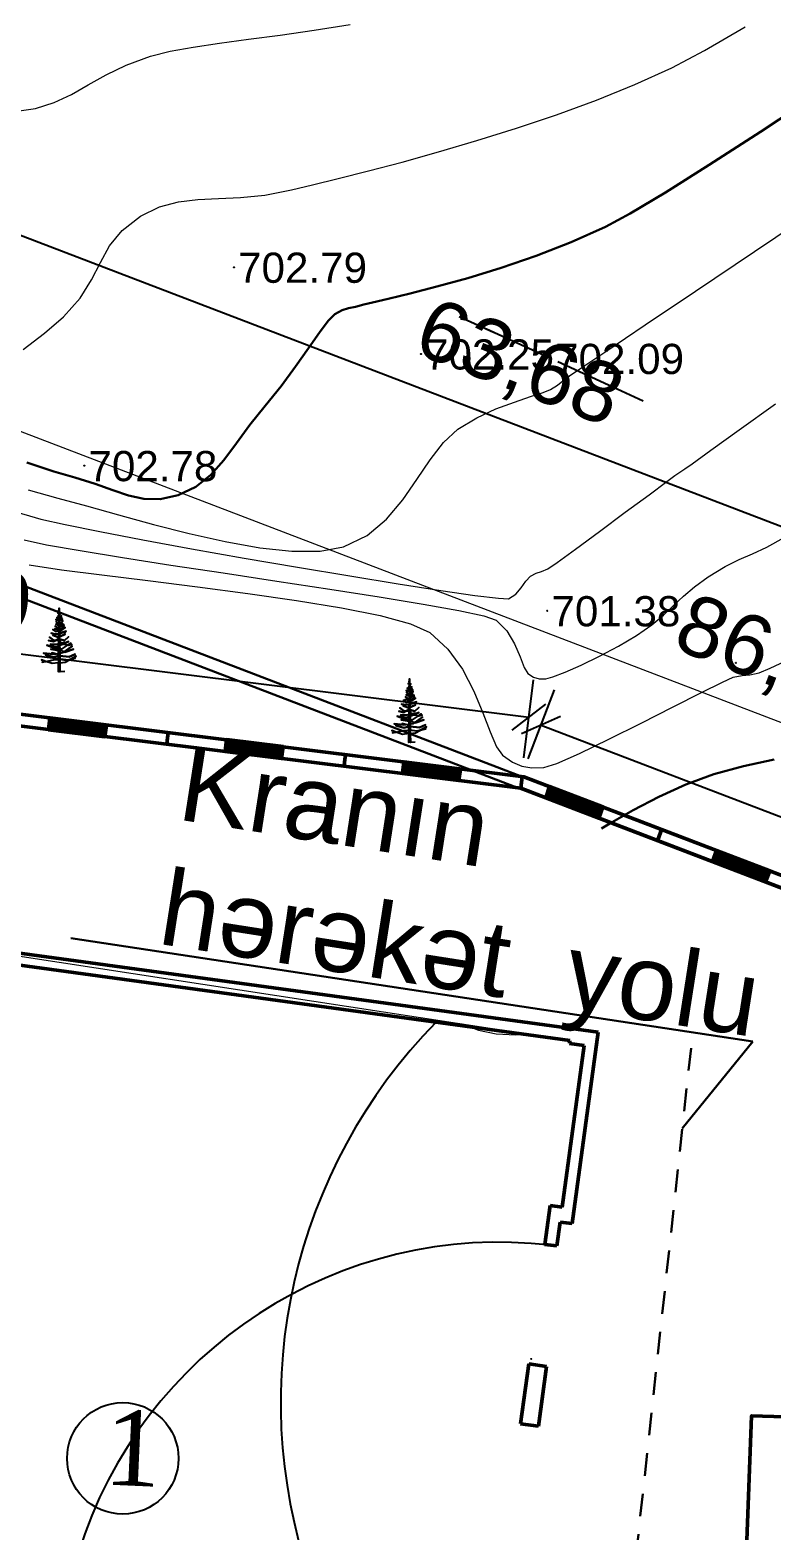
# Model space of a CAD drawing. Header units: feet. Extents: x 3381 to 682977, y 675186 to 4375217.
# Drawn here: x 682154.71 to 682179.3, y 4374987.41 to 4375037.12 of the extents above; entities that cross this region are included whole.
import ezdxf

# ---------------------------------------------------------------- set-up
doc = ezdxf.new("R2010")
doc.units = ezdxf.units.FT
doc.header["$MEASUREMENT"] = 0
doc.header["$PDMODE"] = 34
doc.header["$PDSIZE"] = 0.01
doc.linetypes.add('DUZ', pattern=[0])
doc.linetypes.add('JIS_02_0.7', pattern=[1.35, 0.75, -0.6])
doc.layers.get('0').update_dxf_attribs({"linetype": 'CONTINUOUS'})
doc.layers.get('Defpoints').update_dxf_attribs({"linetype": 'CONTINUOUS'})
for name, color, linetype in [('0_Point_Height', 2, 'CONTINUOUS'), ('0_Point_Point', 7, 'CONTINUOUS'), ('Aqaclar', 3, 'CONTINUOUS'), ('Layer8', 7, 'CONTINUOUS'), ('Lep-Stolb', 7, 'CONTINUOUS'), ('ramka', 7, 'CONTINUOUS')]:
    doc.layers.add(name, color=color, linetype=linetype)
for name, color, linetype, lineweight in [('ANA HORIZONTAL', 24, 'CONTINUOUS', 30), ('das tikili', 5, 'CONTINUOUS', 0), ('HORIZANTAL', 24, 'CONTINUOUS', 13)]:
    doc.layers.add(name, color=color, linetype=linetype, lineweight=lineweight)
doc.styles.get("Standard").update_dxf_attribs({"font": 'arial.ttf', "height": 2})
doc.styles.add('style5', font='ariall.ttf', dxfattribs={"height": 400})
doc.dimstyles.new('ISO-25', dxfattribs={"dimtxt": 2, "dimasz": 1, "dimexe": 1.25, "dimexo": 0.625, "dimtad": 1, "dimtxsty": 'Standard', "dimblk": 'OBLIQUE', "dimcen": 2.5, "dimadec": 0, "dimazin": 0, "dimtfac": 1, "dimtmove": 0, "dimatfit": 3, "dimldrblk": 'OBLIQUE', "dimfxl": 1, "dimarcsym": 0})

# ---------------------------------------------------------------- blocks, each defined once
blk = doc.blocks.new('_Oblique')
at = {"color": 0, "linetype": 'ByBlock', "lineweight": -2}
blk.add_line((-0.5, -0.5), (0.5, 0.5), dxfattribs=at)
blk = doc.blocks.new('*D96')
at = {"color": 0, "lineweight": -2, "transparency": 16777216}
for p, q in [((682136.794, 4375025.941), (682140.954, 4375036.81)), ((682140.507, 4375035.642), (682199.978, 4375012.882)), ((682196.265, 4375003.181), (682200.425, 4375014.049))]:
    blk.add_line(p, q, dxfattribs=at)
at = {"layer": 'Defpoints', "color": 0, "lineweight": 30, "transparency": 16777216}
for p in [(682136.571, 4375025.358), (682199.978, 4375012.882), (682196.042, 4375002.597)]:
    blk.add_point(p, dxfattribs=at)
at = {"color": 0, "lineweight": -2, "transparency": 16777216}
for p, rotation in [((682140.507, 4375035.642), 159.0573494502388), ((682199.978, 4375012.882), 339.0573494502387)]:
    blk.add_blockref('_Oblique', p, dxfattribs=dict(at, rotation=rotation))
at = {"color": 0, "lineweight": 18, "transparency": 16777216, "insert": (682170.896, 4375025.968), "char_height": 2, "attachment_point": 5, "rotation": 339.0573}
blk.add_mtext('63,68', dxfattribs=at)
blk = doc.blocks.new('*D98')
at = {"color": 0, "lineweight": -2, "transparency": 16777216}
for p, q in [((682132.26, 4375017.845), (682132.582, 4375020.43)), ((682132.427, 4375019.19), (682171.243, 4375014.36)), ((682171.076, 4375013.016), (682171.398, 4375015.601))]:
    blk.add_line(p, q, dxfattribs=at)
at = {"layer": 'Defpoints', "color": 0, "lineweight": 30, "transparency": 16777216}
for p in [(682132.183, 4375017.225), (682171.243, 4375014.36), (682170.999, 4375012.396)]:
    blk.add_point(p, dxfattribs=at)
at = {"color": 0, "lineweight": -2, "transparency": 16777216}
for p, rotation in [((682132.427, 4375019.19), 172.9079159847132), ((682171.243, 4375014.36), 352.9079159847132)]:
    blk.add_blockref('_Oblique', p, dxfattribs=dict(at, rotation=rotation))
at = {"color": 0, "lineweight": 18, "transparency": 16777216, "insert": (682152.039, 4375018.409), "char_height": 2, "attachment_point": 5, "rotation": 352.9079}
blk.add_mtext('{\\fArial|b0|i0|c238|p34;39.0}', dxfattribs=at)
blk = doc.blocks.new('*D99')
at = {"color": 0, "lineweight": -2, "transparency": 16777216}
for p, q in [((682171.222, 4375012.979), (682172.093, 4375015.26)), ((682171.647, 4375014.092), (682196.754, 4375004.5)), ((682196.329, 4375003.387), (682197.2, 4375005.667))]:
    blk.add_line(p, q, dxfattribs=at)
at = {"layer": 'Defpoints', "color": 0, "lineweight": 30, "transparency": 16777216}
for p in [(682170.999, 4375012.396), (682196.754, 4375004.5), (682196.106, 4375002.803)]:
    blk.add_point(p, dxfattribs=at)
at = {"color": 0, "lineweight": -2, "transparency": 16777216}
for p, rotation in [((682171.647, 4375014.092), 159.0895513986709), ((682196.754, 4375004.5), 339.0895513986709)]:
    blk.add_blockref('_Oblique', p, dxfattribs=dict(at, rotation=rotation))
at = {"color": 0, "lineweight": 18, "transparency": 16777216, "insert": (682184.788, 4375010.834), "char_height": 2, "attachment_point": 5, "rotation": 339.0896}
blk.add_mtext('{\\fArial|b0|i0|c238|p34;26.80}', dxfattribs=at)
blk = doc.blocks.new('*D101')
at = {"color": 0, "lineweight": -2, "transparency": 16777216}
blk.add_arc((682147.526, 4375070.833), 7.308, 157.6168, 262.2234, dxfattribs=at)
at = {"layer": 'Defpoints', "color": 0, "lineweight": 30, "transparency": 16777216}
for p in [(682149.113, 4375082.453), (682130.571, 4375077.816, 709.272), (682140.391, 4375069.253), (682162.007, 4375064.869, 709.019), (682136.57, 4374990.606)]:
    blk.add_point(p, dxfattribs=at)
at = {"color": 0, "lineweight": -2, "transparency": 16777216}
for p, rotation in [((682140.769, 4375073.616), 67.61681356779707), ((682146.537, 4375063.592), 352.2234362133664)]:
    blk.add_blockref('_Oblique', p, dxfattribs=dict(at, rotation=rotation))
at = {"color": 0, "lineweight": 20, "transparency": 16777216, "insert": (682142.619, 4375068.009), "char_height": 2, "attachment_point": 5, "rotation": 299.9201}
blk.add_mtext('105°', dxfattribs=at)
blk = doc.blocks.new('*D102')
at = {"color": 0, "lineweight": -2, "transparency": 16777216}
blk.add_arc((682147.526, 4375070.833), 7.32, 262.2234, 337.6168, dxfattribs=at)
at = {"layer": 'Defpoints', "color": 0, "lineweight": 30, "transparency": 16777216}
for p in [(682149.113, 4375082.453), (682130.571, 4375077.816, 709.272), (682162.007, 4375064.869, 709.019), (682149.71, 4375063.846), (682136.57, 4374990.606)]:
    blk.add_point(p, dxfattribs=at)
at = {"color": 0, "lineweight": -2, "transparency": 16777216}
for p, rotation in [((682154.295, 4375068.045), 67.61681356664577), ((682146.536, 4375063.58), 172.2234362133664)]:
    blk.add_blockref('_Oblique', p, dxfattribs=dict(at, rotation=rotation))
at = {"color": 0, "lineweight": 20, "transparency": 16777216, "insert": (682150.359, 4375065.912), "char_height": 2, "attachment_point": 5, "rotation": 29.9201}
blk.add_mtext('75°', dxfattribs=at)

msp = doc.modelspace()

# ---------------------------------------------------------------- hatches: boundary and pattern name
at = {"lineweight": 50}
h = msp.add_hatch(dxfattribs=at)
h.set_pattern_fill('ANSI31', scale=0.3, angle=0.4649)
h.set_pattern_definition([(45.4649425098, (32607.187873, -6437.034064), (-0.02673080442278, 0.02630045807417), [])])
h.paths.add_polyline_path([(682155.368, 4375014.331), (682157.243, 4375014.097), (682157.194, 4375013.711), (682155.327, 4375013.942)])
h = msp.add_hatch(dxfattribs=at)
h.set_pattern_fill('ANSI31', scale=0.3, angle=1.0889)
h.set_pattern_definition([(46.0888578068, (80361.878777, -13251.019257), (-0.0270156095107, 0.0260078227225), [])])
h.paths.add_polyline_path([(682161.22, 4375013.619), (682163.095, 4375013.385), (682163.049, 4375012.99), (682161.182, 4375013.221)])
h = msp.add_hatch(dxfattribs=at)
h.set_pattern_fill('ANSI31', scale=0.3, angle=0.4649)
h.set_pattern_definition([(45.4649425098, (32618.91518, -6438.48752), (-0.02673080442278, 0.02630045807417), [])])
h.paths.add_polyline_path([(682167.095, 4375012.878), (682168.971, 4375012.643), (682168.922, 4375012.258), (682167.055, 4375012.489)])
h = msp.add_hatch(dxfattribs=at)
h.set_pattern_fill('ANSI31', scale=0.3, angle=-12.6583)
h.set_pattern_definition([(32.3417294339, (-945203.21724, 255463.647737), (-0.02006129345044, 0.03168271618873), [])])
h.paths.add_polyline_path([(682171.929, 4375012.059), (682173.695, 4375011.386), (682173.557, 4375011.014), (682171.799, 4375011.681)])
h = msp.add_hatch(dxfattribs=at)
h.set_pattern_fill('ANSI31', scale=0.3, angle=-13.2822)
h.set_pattern_definition([(31.717814137, (-989959.62398, 273426.53218), (-0.01971510584618, 0.03189928841642), [])])
h.paths.add_polyline_path([(682177.461, 4375009.943), (682179.227, 4375009.27), (682179.087, 4375008.907), (682177.329, 4375009.575)])

# ---------------------------------------------------------------- linework, layer by layer
at = {"color": 7, "lineweight": 18}
msp.add_line((682138.339, 4375029.977, -716.5), (682202.853, 4375005.287, -716.5), dxfattribs=at)
at = {"color": 7, "lineweight": 50}
for p, q in [((682159.292, 4375013.861, -716.5), (682159.248, 4375013.475, -716.5)), ((682165.165, 4375013.141, -716.5), (682165.121, 4375012.755, -716.5)), ((682171.018, 4375012.399, -716.5), (682170.974, 4375012.013, -716.5)), ((682175.648, 4375010.657, -716.5), (682175.513, 4375010.292, -716.5)), ((682147.782, 4375007.444, -716.5), (682173.543, 4375003.926, -716.5)), ((682172.597, 4375003.652, -716.5), (682147.332, 4375007.102, -716.5)), ((682173.543, 4375003.926, -716.5), (682172.677, 4374997.585, -716.5)), ((682172.348, 4374998.135, -716.5), (682173.079, 4375003.485, -716.5)), ((682172.583, 4375003.553, -716.5), (682172.597, 4375003.652, -716.5)), ((682173.079, 4375003.485, -716.5), (682172.583, 4375003.553, -716.5)), ((682171.775, 4374996.891, -716.5), (682171.952, 4374998.189, -716.5)), ((682171.952, 4374998.189, -716.5), (682172.348, 4374998.135, -716.5)), ((682172.281, 4374997.639, -716.5), (682172.172, 4374996.847, -716.5)), ((682172.677, 4374997.585, -716.5), (682172.281, 4374997.639, -716.5)), ((682172.172, 4374996.847, -716.5), (682171.775, 4374996.891, -716.5)), ((682171.235, 4374992.938, -716.5), (682170.964, 4374990.956, -716.5)), ((682171.829, 4374992.856, -716.5), (682171.235, 4374992.938, -716.5)), ((682171.559, 4374990.875, -716.5), (682171.829, 4374992.856, -716.5)), ((682170.964, 4374990.956, -716.5), (682171.559, 4374990.875, -716.5))]:
    msp.add_line(p, q, dxfattribs=at)
at = {"color": 1, "lineweight": 30}
for p, q in [((682156.065, 4375007.043), (682178.668, 4375003.621)), ((682178.668, 4375003.621), (682176.326, 4375000.737))]:
    msp.add_line(p, q, dxfattribs=at)
at = {"color": 1, "linetype": 'JIS_02_0.7', "lineweight": 30}
msp.add_line((682174.643, 4374985.207), (682176.625, 4375003.493), dxfattribs=at)
at = {"color": 7, "lineweight": 30, "elevation": -716.5}
for points in [[(682205.456, 4374999.208), (682217.831, 4374994.472), (682185.689, 4374913.113), (682093.284, 4374941.236), (682136.475, 4375025.609), (682196.114, 4375002.784)], [(682205.313, 4374998.835), (682217.311, 4374994.243), (682185.453, 4374913.603), (682093.858, 4374941.479), (682136.667, 4375025.107), (682195.971, 4375002.41)]]:
    msp.add_lwpolyline(points, dxfattribs=at)
at = {"color": 7, "lineweight": 50, "elevation": -716.5}
for points in [[(682196.223, 4375002.343), (682196.398, 4375002.705), (682171.075, 4375012.386), (682132.18, 4375017.22), (682097.135, 4374948.757), (682194.683, 4374935.768), (682210.46, 4374975.684), (682210.101, 4374975.827), (682194.425, 4374936.221), (682097.77, 4374949.059), (682132.459, 4375016.786), (682170.974, 4375012.013), (682196.223, 4375002.343)], [(682155.368, 4375014.332), (682157.243, 4375014.097), (682157.195, 4375013.711), (682155.328, 4375013.944), (682155.368, 4375014.332)], [(682161.22, 4375013.619), (682163.095, 4375013.385), (682163.049, 4375012.99), (682161.183, 4375013.223), (682161.22, 4375013.619)], [(682167.095, 4375012.878), (682168.971, 4375012.643), (682168.922, 4375012.258), (682167.055, 4375012.491), (682167.095, 4375012.878)], [(682171.929, 4375012.059), (682173.695, 4375011.386), (682173.557, 4375011.014), (682171.799, 4375011.683), (682171.929, 4375012.059)], [(682177.461, 4375009.943), (682179.227, 4375009.27), (682179.088, 4375008.907), (682177.329, 4375009.577), (682177.461, 4375009.943)]]:
    msp.add_lwpolyline(points, dxfattribs=at)
at = {"color": 7, "lineweight": 50}
msp.add_lwpolyline([(682186.955, 4374967.053), (682177.725, 4374967.329), (682178.621, 4374991.22), (682187.851, 4374990.944)], close=True, dxfattribs=at)
at = {"color": 7, "linetype": 'DUZ', "lineweight": 25}
msp.add_circle((682157.785, 4374989.811, -29), 1.846, dxfattribs=at)
at = {"color": 1, "lineweight": 25}
for centre, radius, start, end in [((682180.986, 4374991.667, 1363), 17.969, 135.5178, 198.8237), ((682170.262, 4374982.376), 14.593, 83.2632, 162.8281)]:
    msp.add_arc(centre, radius, start, end, dxfattribs=at)
at = {"linetype": 'Continuous'}
msp.add_open_spline([(682145.543, 4375147.328, -716.5), (682147.364, 4375143.857, -716.5), (682153.67, 4375131.839, -716.5), (682163.567, 4375113.858, -716.5), (682177.562, 4375094.593, -716.5), (682188.333, 4375074.395, -716.5), (682199.296, 4375056.51, -716.5), (682208.424, 4375039.107, -716.5), (682221.839, 4375020.585, -716.5), (682238.438, 4375006.296, -716.5), (682249.973, 4374991.46, -716.5), (682257.903, 4374980.977, -716.5), (682269.221, 4374969.058, -716.5), (682277.471, 4374958.366, -716.5), (682281.914, 4374952.607, -716.5)], degree=3, knots=[0, 0, 0, 0, 11.75951, 40.72321, 61.46233, 83.054979, 109.290717, 124.392744, 141.962718, 177.533008, 189.558821, 198.276488, 216.955448, 238.768866, 238.768866, 238.768866, 238.768866], dxfattribs=at)
at = {"layer": '0_Point_Point'}
for p in [(682161.471, 4375029.262, -13.713), (682167.665, 4375026.389, -14.245), (682171.975, 4375026.241, -14.413), (682156.512, 4375022.691, -13.716), (682171.853, 4375017.884, -15.117), (682178.104, 4375016.16, -15.926), (682172.408, 4375003.688, -716.5), (682171.321, 4374993.105, -716.5)]:
    msp.add_point(p, dxfattribs=at)
at = {"layer": 'ANA HORIZONTAL', "color": 32, "lineweight": 30}
for points, elevation in [([(682154.611, 4375022.799), (682155.504, 4375022.502), (682156.194, 4375022.299), (682156.875, 4375022.094), (682157.456, 4375021.884), (682157.979, 4375021.705), (682158.487, 4375021.594), (682159.02, 4375021.586), (682159.622, 4375021.716), (682160.209, 4375021.994), (682160.7, 4375022.387), (682161.134, 4375022.874), (682161.551, 4375023.433), (682161.993, 4375024.041), (682162.499, 4375024.676), (682163.03, 4375025.328), (682163.512, 4375025.977), (682163.938, 4375026.581), (682164.302, 4375027.099), (682164.596, 4375027.49), (682164.812, 4375027.712), (682165.051, 4375027.846), (682165.266, 4375027.909), (682165.495, 4375027.951), (682165.777, 4375028.023), (682166.055, 4375028.095), (682166.577, 4375028.218), (682167.304, 4375028.394), (682168.197, 4375028.623), (682169.217, 4375028.906), (682170.325, 4375029.244), (682171.481, 4375029.638), (682172.648, 4375030.089), (682173.785, 4375030.597), (682174.601, 4375031.04), (682175.764, 4375031.739), (682177.221, 4375032.655), (682178.917, 4375033.752), (682180.801, 4375034.991)], -14), ([(682173.644, 4375010.677), (682173.922, 4375010.838), (682174.701, 4375011.278), (682175.544, 4375011.719), (682176.439, 4375012.127), (682177.373, 4375012.469), (682178.355, 4375012.738), (682179.37, 4375012.955)], -16.5)]:
    msp.add_lwpolyline(points, dxfattribs=dict(at, elevation=elevation))
at = {"layer": 'Aqaclar', "color": 3, "elevation": -716.5}
for points in [[(682155.864, 4375015.869), (682155.652, 4375015.862), (682155.656, 4375016.156), (682155.448, 4375016.133), (682155.239, 4375016.208), (682155.088, 4375016.262), (682155.239, 4375016.208), (682155.113, 4375016.181), (682155.239, 4375016.208), (682155.492, 4375016.262), (682155.657, 4375016.269), (682155.656, 4375016.156), (682155.701, 4375016.161), (682155.705, 4375015.864), (682155.701, 4375016.161), (682155.878, 4375016.181), (682156.044, 4375016.275), (682156.212, 4375016.319), (682156.044, 4375016.275), (682156.238, 4375016.384), (682156.044, 4375016.275), (682155.903, 4375016.238), (682155.7, 4375016.268), (682155.701, 4375016.161), (682155.7, 4375016.268), (682155.682, 4375016.27), (682155.657, 4375016.269), (682155.659, 4375016.392), (682155.657, 4375016.392), (682155.486, 4375016.351), (682155.227, 4375016.424), (682155.486, 4375016.351), (682155.657, 4375016.392), (682155.659, 4375016.392), (682155.66, 4375016.438), (682155.65, 4375016.44), (682155.435, 4375016.489), (682155.565, 4375016.46), (682155.492, 4375016.448), (682155.164, 4375016.481), (682155.492, 4375016.448), (682155.565, 4375016.46), (682155.66, 4375016.474), (682155.66, 4375016.438), (682155.66, 4375016.474), (682155.697, 4375016.48), (682155.7, 4375016.268), (682155.698, 4375016.392), (682155.701, 4375016.392), (682156.004, 4375016.359), (682156.206, 4375016.448), (682156.004, 4375016.359), (682155.698, 4375016.392), (682155.697, 4375016.48), (682155.808, 4375016.497), (682156.105, 4375016.708), (682155.843, 4375016.522), (682155.865, 4375016.513), (682156.149, 4375016.61), (682155.865, 4375016.513), (682155.758, 4375016.554), (682155.696, 4375016.563), (682155.697, 4375016.48), (682155.696, 4375016.563), (682155.661, 4375016.569), (682155.66, 4375016.474), (682155.661, 4375016.569), (682155.398, 4375016.61), (682155.661, 4375016.569), (682155.662, 4375016.619), (682155.593, 4375016.619), (682155.271, 4375016.74), (682155.593, 4375016.619), (682155.662, 4375016.619), (682155.663, 4375016.721), (682155.574, 4375016.683), (682155.366, 4375016.732), (682155.574, 4375016.683), (682155.694, 4375016.734), (682155.696, 4375016.619), (682155.662, 4375016.619), (682155.696, 4375016.619), (682155.696, 4375016.563), (682155.696, 4375016.619), (682155.777, 4375016.619), (682155.975, 4375016.752), (682156.067, 4375016.813), (682155.975, 4375016.752), (682155.998, 4375016.748), (682156.092, 4375016.764), (682155.998, 4375016.748), (682155.84, 4375016.772), (682155.812, 4375016.785), (682155.694, 4375016.734), (682155.812, 4375016.785), (682155.991, 4375016.861), (682155.812, 4375016.785), (682155.751, 4375016.813), (682155.859, 4375016.837), (682155.751, 4375016.813), (682155.682, 4375016.845), (682155.693, 4375016.84), (682155.693, 4375016.8), (682155.751, 4375016.813), (682155.693, 4375016.8), (682155.694, 4375016.734), (682155.693, 4375016.8), (682155.664, 4375016.794), (682155.663, 4375016.721), (682155.664, 4375016.794), (682155.568, 4375016.772), (682155.391, 4375016.78), (682155.568, 4375016.772), (682155.664, 4375016.794), (682155.665, 4375016.885), (682155.72, 4375016.878), (682155.692, 4375016.882), (682155.693, 4375016.84), (682155.692, 4375016.882), (682155.665, 4375016.885), (682155.492, 4375016.91), (682155.36, 4375017.015), (682155.492, 4375016.91), (682155.556, 4375016.901), (682155.492, 4375016.861), (682155.322, 4375016.902), (682155.492, 4375016.861), (682155.556, 4375016.901), (682155.666, 4375016.969), (682155.665, 4375016.885), (682155.692, 4375016.882), (682155.691, 4375016.945), (682155.852, 4375016.902), (682155.991, 4375017.023), (682155.852, 4375016.902), (682155.691, 4375016.945), (682155.69, 4375017.026), (682155.878, 4375017.113), (682155.65, 4375017.007), (682155.467, 4375017.072), (682155.65, 4375017.007), (682155.667, 4375017.015), (682155.666, 4375016.969), (682155.668, 4375017.127), (682155.65, 4375017.121), (682155.562, 4375017.113), (682155.417, 4375017.137), (682155.562, 4375017.113), (682155.65, 4375017.121), (682155.668, 4375017.127), (682155.689, 4375017.134), (682155.69, 4375017.026), (682155.689, 4375017.134), (682155.909, 4375017.21), (682155.803, 4375017.173), (682155.878, 4375017.169), (682155.726, 4375017.177), (682155.612, 4375017.234), (682155.669, 4375017.206), (682155.668, 4375017.127), (682155.689, 4375017.134), (682155.688, 4375017.228), (682155.562, 4375017.193), (682155.473, 4375017.266), (682155.562, 4375017.193), (682155.669, 4375017.223), (682155.669, 4375017.206), (682155.669, 4375017.223), (682155.77, 4375017.25), (682155.871, 4375017.331), (682155.77, 4375017.25), (682155.688, 4375017.228), (682155.687, 4375017.269), (682155.72, 4375017.266), (682155.846, 4375017.38), (682155.72, 4375017.266), (682155.687, 4375017.269), (682155.67, 4375017.271), (682155.669, 4375017.223), (682155.67, 4375017.271), (682155.53, 4375017.283), (682155.67, 4375017.271), (682155.67, 4375017.286), (682155.543, 4375017.372), (682155.67, 4375017.286), (682155.672, 4375017.398), (682155.676, 4375017.396), (682155.562, 4375017.445), (682155.676, 4375017.396), (682155.783, 4375017.461), (682155.686, 4375017.402), (682155.687, 4375017.269), (682155.687, 4375017.336), (682155.827, 4375017.428), (682155.687, 4375017.336), (682155.685, 4375017.472), (682155.745, 4375017.485), (682155.802, 4375017.55), (682155.745, 4375017.485), (682155.685, 4375017.472), (682155.672, 4375017.47), (682155.672, 4375017.398), (682155.672, 4375017.47), (682155.631, 4375017.461), (682155.581, 4375017.526), (682155.631, 4375017.461), (682155.672, 4375017.47), (682155.674, 4375017.563), (682155.562, 4375017.59), (682155.694, 4375017.558), (682155.783, 4375017.606), (682155.694, 4375017.558), (682155.684, 4375017.561), (682155.685, 4375017.472), (682155.684, 4375017.561), (682155.683, 4375017.605), (682155.764, 4375017.647), (682155.683, 4375017.605), (682155.682, 4375017.677), (682155.713, 4375017.671), (682155.682, 4375017.677), (682155.631, 4375017.687), (682155.675, 4375017.679), (682155.674, 4375017.563), (682155.674, 4375017.607), (682155.631, 4375017.615), (682155.674, 4375017.607), (682155.675, 4375017.637), (682155.6, 4375017.663), (682155.675, 4375017.637), (682155.675, 4375017.679), (682155.676, 4375017.718), (682155.65, 4375017.728), (682155.682, 4375017.716), (682155.713, 4375017.704), (682155.739, 4375017.671), (682155.725, 4375017.688), (682155.758, 4375017.712), (682155.713, 4375017.679), (682155.725, 4375017.688), (682155.713, 4375017.704), (682155.682, 4375017.716), (682155.682, 4375017.677), (682155.682, 4375017.716), (682155.681, 4375017.778), (682155.72, 4375017.809), (682155.686, 4375017.782), (682155.707, 4375017.768), (682155.686, 4375017.782), (682155.676, 4375017.788), (682155.631, 4375017.817), (682155.676, 4375017.788), (682155.677, 4375017.848), (682155.65, 4375017.882), (682155.677, 4375017.848), (682155.679, 4375017.971), (682155.681, 4375017.785), (682155.681, 4375017.778), (682155.681, 4375017.785), (682155.676, 4375017.788), (682155.676, 4375017.774), (682155.681, 4375017.778), (682155.669, 4375017.768), (682155.676, 4375017.774), (682155.676, 4375017.718)], [(682167.474, 4375013.527), (682167.262, 4375013.519), (682167.266, 4375013.814), (682167.058, 4375013.79), (682166.849, 4375013.866), (682166.698, 4375013.92), (682166.849, 4375013.866), (682166.723, 4375013.839), (682166.849, 4375013.866), (682167.102, 4375013.92), (682167.267, 4375013.927), (682167.266, 4375013.814), (682167.311, 4375013.819), (682167.315, 4375013.521), (682167.311, 4375013.819), (682167.488, 4375013.839), (682167.654, 4375013.932), (682167.822, 4375013.976), (682167.654, 4375013.932), (682167.848, 4375014.041), (682167.654, 4375013.932), (682167.513, 4375013.895), (682167.31, 4375013.925), (682167.311, 4375013.819), (682167.31, 4375013.925), (682167.292, 4375013.928), (682167.267, 4375013.927), (682167.269, 4375014.049), (682167.267, 4375014.049), (682167.096, 4375014.009), (682166.837, 4375014.082), (682167.096, 4375014.009), (682167.267, 4375014.049), (682167.269, 4375014.049), (682167.269, 4375014.096), (682167.26, 4375014.098), (682167.045, 4375014.146), (682167.175, 4375014.117), (682167.102, 4375014.106), (682166.774, 4375014.138), (682167.102, 4375014.106), (682167.175, 4375014.117), (682167.27, 4375014.132), (682167.269, 4375014.096), (682167.27, 4375014.132), (682167.307, 4375014.137), (682167.31, 4375013.925), (682167.308, 4375014.05), (682167.311, 4375014.049), (682167.614, 4375014.017), (682167.816, 4375014.106), (682167.614, 4375014.017), (682167.308, 4375014.05), (682167.307, 4375014.137), (682167.418, 4375014.155), (682167.715, 4375014.365), (682167.453, 4375014.179), (682167.475, 4375014.171), (682167.759, 4375014.268), (682167.475, 4375014.171), (682167.368, 4375014.211), (682167.306, 4375014.221), (682167.307, 4375014.137), (682167.306, 4375014.221), (682167.271, 4375014.226), (682167.27, 4375014.132), (682167.271, 4375014.226), (682167.008, 4375014.268), (682167.271, 4375014.226), (682167.272, 4375014.276), (682167.203, 4375014.276), (682166.881, 4375014.397), (682167.203, 4375014.276), (682167.272, 4375014.276), (682167.273, 4375014.379), (682167.184, 4375014.341), (682166.976, 4375014.389), (682167.184, 4375014.341), (682167.304, 4375014.392), (682167.306, 4375014.276), (682167.272, 4375014.276), (682167.306, 4375014.276), (682167.306, 4375014.221), (682167.306, 4375014.276), (682167.387, 4375014.276), (682167.585, 4375014.409), (682167.677, 4375014.47), (682167.585, 4375014.409), (682167.608, 4375014.406), (682167.702, 4375014.422), (682167.608, 4375014.406), (682167.45, 4375014.43), (682167.422, 4375014.442), (682167.304, 4375014.392), (682167.422, 4375014.442), (682167.601, 4375014.519), (682167.422, 4375014.442), (682167.361, 4375014.471), (682167.469, 4375014.495), (682167.361, 4375014.471), (682167.292, 4375014.503), (682167.303, 4375014.498), (682167.303, 4375014.458), (682167.361, 4375014.471), (682167.303, 4375014.458), (682167.304, 4375014.392), (682167.303, 4375014.458), (682167.274, 4375014.451), (682167.273, 4375014.379), (682167.274, 4375014.451), (682167.178, 4375014.43), (682167.001, 4375014.438), (682167.178, 4375014.43), (682167.274, 4375014.451), (682167.275, 4375014.543), (682167.33, 4375014.535), (682167.302, 4375014.539), (682167.303, 4375014.498), (682167.302, 4375014.539), (682167.275, 4375014.543), (682167.102, 4375014.568), (682166.97, 4375014.673), (682167.102, 4375014.568), (682167.166, 4375014.558), (682167.102, 4375014.519), (682166.932, 4375014.559), (682167.102, 4375014.519), (682167.166, 4375014.558), (682167.276, 4375014.627), (682167.275, 4375014.543), (682167.302, 4375014.539), (682167.301, 4375014.603), (682167.462, 4375014.559), (682167.601, 4375014.681), (682167.462, 4375014.559), (682167.301, 4375014.603), (682167.3, 4375014.683), (682167.488, 4375014.77), (682167.26, 4375014.665), (682167.077, 4375014.73), (682167.26, 4375014.665), (682167.277, 4375014.672), (682167.276, 4375014.627), (682167.278, 4375014.784), (682167.26, 4375014.778), (682167.172, 4375014.77), (682167.026, 4375014.794), (682167.172, 4375014.77), (682167.26, 4375014.778), (682167.278, 4375014.784), (682167.299, 4375014.791), (682167.3, 4375014.683), (682167.299, 4375014.791), (682167.519, 4375014.867), (682167.413, 4375014.831), (682167.488, 4375014.827), (682167.336, 4375014.835), (682167.222, 4375014.891), (682167.279, 4375014.863), (682167.278, 4375014.784), (682167.299, 4375014.791), (682167.298, 4375014.885), (682167.172, 4375014.851), (682167.083, 4375014.924), (682167.172, 4375014.851), (682167.279, 4375014.88), (682167.279, 4375014.863), (682167.279, 4375014.88), (682167.38, 4375014.908), (682167.481, 4375014.989), (682167.38, 4375014.908), (682167.298, 4375014.885), (682167.297, 4375014.927), (682167.33, 4375014.924), (682167.456, 4375015.037), (682167.33, 4375014.924), (682167.297, 4375014.927), (682167.28, 4375014.928), (682167.279, 4375014.88), (682167.28, 4375014.928), (682167.14, 4375014.94), (682167.28, 4375014.928), (682167.28, 4375014.944), (682167.153, 4375015.029), (682167.28, 4375014.944), (682167.281, 4375015.055), (682167.285, 4375015.053), (682167.172, 4375015.102), (682167.285, 4375015.053), (682167.393, 4375015.118), (682167.296, 4375015.06), (682167.297, 4375014.927), (682167.297, 4375014.993), (682167.437, 4375015.086), (682167.297, 4375014.993), (682167.295, 4375015.13), (682167.355, 4375015.143), (682167.412, 4375015.207), (682167.355, 4375015.143), (682167.295, 4375015.13), (682167.282, 4375015.127), (682167.281, 4375015.055), (682167.282, 4375015.127), (682167.241, 4375015.118), (682167.191, 4375015.183), (682167.241, 4375015.118), (682167.282, 4375015.127), (682167.284, 4375015.22), (682167.172, 4375015.248), (682167.304, 4375015.215), (682167.393, 4375015.264), (682167.304, 4375015.215), (682167.294, 4375015.218), (682167.295, 4375015.13), (682167.294, 4375015.218), (682167.293, 4375015.262), (682167.374, 4375015.304), (682167.293, 4375015.262), (682167.292, 4375015.335), (682167.323, 4375015.329), (682167.292, 4375015.335), (682167.241, 4375015.345), (682167.285, 4375015.336), (682167.284, 4375015.22), (682167.284, 4375015.264), (682167.241, 4375015.272), (682167.284, 4375015.264), (682167.284, 4375015.294), (682167.21, 4375015.321), (682167.284, 4375015.294), (682167.285, 4375015.336), (682167.285, 4375015.376), (682167.26, 4375015.385), (682167.292, 4375015.373), (682167.323, 4375015.361), (682167.349, 4375015.329), (682167.335, 4375015.346), (682167.368, 4375015.369), (682167.323, 4375015.337), (682167.335, 4375015.346), (682167.323, 4375015.361), (682167.292, 4375015.373), (682167.292, 4375015.335), (682167.292, 4375015.373), (682167.291, 4375015.435), (682167.33, 4375015.466), (682167.296, 4375015.439), (682167.317, 4375015.426), (682167.296, 4375015.439), (682167.286, 4375015.446), (682167.241, 4375015.475), (682167.286, 4375015.446), (682167.287, 4375015.505), (682167.26, 4375015.539), (682167.287, 4375015.505), (682167.289, 4375015.628), (682167.291, 4375015.443), (682167.291, 4375015.435), (682167.291, 4375015.443), (682167.286, 4375015.446), (682167.286, 4375015.432), (682167.291, 4375015.435), (682167.279, 4375015.426), (682167.286, 4375015.432), (682167.285, 4375015.376)]]:
    msp.add_lwpolyline(points, dxfattribs=at)
at = {"layer": 'das tikili', "color": 32, "lineweight": 9, "elevation": -716.5}
msp.add_lwpolyline([(682146.146, 4375007.705), (682172.408, 4375003.688)], dxfattribs=at)
at = {"layer": 'HORIZANTAL', "color": 32, "linetype": 'Continuous', "lineweight": 13}
for points, elevation in [([(682154.277, 4375034.436), (682154.891, 4375034.52), (682155.517, 4375034.72), (682156.084, 4375034.988), (682156.64, 4375035.3), (682157.23, 4375035.63), (682157.903, 4375035.955), (682158.704, 4375036.249), (682159.352, 4375036.415), (682160.116, 4375036.556), (682160.986, 4375036.686), (682161.951, 4375036.814), (682163.002, 4375036.952), (682164.128, 4375037.112), (682165.319, 4375037.305)], -13), ([(682154.486, 4375026.537), (682155.192, 4375027.08), (682155.823, 4375027.623), (682156.377, 4375028.24), (682156.753, 4375028.841), (682157.046, 4375029.419), (682157.35, 4375029.969), (682157.76, 4375030.483), (682158.37, 4375030.956), (682159, 4375031.259), (682159.629, 4375031.426), (682160.276, 4375031.505), (682160.957, 4375031.538), (682161.689, 4375031.572), (682162.491, 4375031.652), (682163.379, 4375031.822), (682164.068, 4375031.99), (682164.925, 4375032.201), (682165.924, 4375032.454), (682167.04, 4375032.748), (682168.247, 4375033.082), (682169.52, 4375033.455), (682170.833, 4375033.866), (682172.161, 4375034.314), (682173.478, 4375034.798), (682174.758, 4375035.318), (682175.977, 4375035.872), (682177.056, 4375036.442), (682178.406, 4375037.23)], -13.5), ([(682154.648, 4375021.889), (682155.634, 4375021.611), (682156.581, 4375021.357), (682157.649, 4375021.06), (682158.799, 4375020.747), (682159.988, 4375020.444), (682161.176, 4375020.178), (682162.322, 4375019.974), (682163.384, 4375019.859), (682164.323, 4375019.859), (682165.097, 4375020.001), (682165.884, 4375020.382), (682166.528, 4375020.92), (682167.066, 4375021.556), (682167.534, 4375022.23), (682167.969, 4375022.885), (682168.409, 4375023.462), (682168.889, 4375023.901), (682169.512, 4375024.272), (682170.152, 4375024.568), (682170.763, 4375024.799), (682171.298, 4375024.977), (682171.713, 4375025.109), (682171.96, 4375025.208), (682172.191, 4375025.358), (682172.362, 4375025.497), (682172.583, 4375025.666), (682172.926, 4375025.897), (682173.789, 4375026.477), (682175.094, 4375027.352), (682176.762, 4375028.471), (682178.715, 4375029.781), (682180.874, 4375031.229)], -14.5), ([(682154.056, 4375021.215), (682155.074, 4375020.922), (682155.873, 4375020.739), (682157.025, 4375020.505), (682158.449, 4375020.234), (682160.068, 4375019.938), (682161.803, 4375019.631), (682163.574, 4375019.326), (682165.304, 4375019.037), (682166.913, 4375018.777), (682168.324, 4375018.558), (682169.456, 4375018.394), (682170.231, 4375018.299), (682170.572, 4375018.285), (682170.815, 4375018.432), (682170.991, 4375018.644), (682171.137, 4375018.861), (682171.291, 4375019.025), (682171.489, 4375019.127), (682171.665, 4375019.181), (682171.873, 4375019.272), (682172.175, 4375019.482), (682172.787, 4375019.927), (682173.584, 4375020.514), (682174.438, 4375021.146), (682175.223, 4375021.728), (682175.812, 4375022.165), (682176.078, 4375022.361), (682176.244, 4375022.472), (682176.41, 4375022.584), (682176.652, 4375022.756), (682177.272, 4375023.199), (682178.213, 4375023.872), (682179.418, 4375024.733)], -15), ([(682154.514, 4375020.233), (682155.263, 4375020.073), (682156.376, 4375019.876), (682157.775, 4375019.649), (682159.381, 4375019.4), (682161.113, 4375019.138), (682162.894, 4375018.869), (682164.643, 4375018.603), (682166.283, 4375018.346), (682167.734, 4375018.106), (682168.917, 4375017.892), (682169.753, 4375017.711), (682170.162, 4375017.571), (682170.513, 4375017.223), (682170.766, 4375016.793), (682170.949, 4375016.361), (682171.087, 4375016.006), (682171.208, 4375015.807), (682171.396, 4375015.687), (682171.581, 4375015.632), (682171.804, 4375015.63), (682172.037, 4375015.694), (682172.444, 4375015.851), (682172.976, 4375016.084), (682173.582, 4375016.377), (682174.211, 4375016.71), (682174.812, 4375017.067), (682175.312, 4375017.416), (682175.704, 4375017.742), (682176.037, 4375018.055), (682176.362, 4375018.365), (682176.729, 4375018.681), (682177.187, 4375019.013), (682177.746, 4375019.349), (682178.214, 4375019.578), (682178.653, 4375019.77), (682179.126, 4375019.992), (682179.696, 4375020.313)], -15.5), ([(682154.681, 4375019.402), (682155.753, 4375019.243), (682157.093, 4375019.07), (682158.62, 4375018.882), (682160.257, 4375018.679), (682161.924, 4375018.461), (682163.542, 4375018.229), (682165.034, 4375017.984), (682166.319, 4375017.724), (682167.319, 4375017.45), (682167.955, 4375017.162), (682168.559, 4375016.616), (682169.039, 4375015.948), (682169.417, 4375015.223), (682169.716, 4375014.509), (682169.959, 4375013.872), (682170.169, 4375013.379), (682170.367, 4375013.096), (682170.696, 4375012.872), (682171.007, 4375012.739), (682171.342, 4375012.682), (682171.74, 4375012.689), (682172.165, 4375012.826), (682172.918, 4375013.161), (682173.888, 4375013.627), (682174.96, 4375014.161), (682176.021, 4375014.698), (682176.959, 4375015.174), (682177.66, 4375015.524), (682178.01, 4375015.684), (682178.314, 4375015.745), (682178.565, 4375015.762), (682178.869, 4375015.824), (682179.237, 4375015.979), (682179.883, 4375016.281)], -16)]:
    msp.add_lwpolyline(points, dxfattribs=dict(at, elevation=elevation))
at = {"layer": 'HORIZANTAL', "color": 16, "linetype": 'Continuous', "lineweight": 20, "elevation": -17.5}
msp.add_lwpolyline([(682169.036, 4375004.204), (682169.57, 4375003.998), (682170.159, 4375003.875), (682170.808, 4375003.834), (682171.315, 4375003.855)], dxfattribs=at)
at = {"layer": 'Lep-Stolb', "color": 1}
for p, q in [((682168.934, 4375027.635, -20.512), (682170.07, 4375027.114, -20.512)), ((682169.843, 4375027.218, -20.512), (682171.748, 4375026.345, -20.512)), ((682172.202, 4375026.136, -20.512), (682173.881, 4375025.367, -20.512)), ((682173.881, 4375025.367, -20.512), (682175.029, 4375024.84, -20.512))]:
    msp.add_line(p, q, dxfattribs=at)

# ---------------------------------------------------------------- texts
at = {"color": 7, "lineweight": 18, "insert": (682179.492, 4375016.183, -716.5), "char_height": 2, "attachment_point": 5, "rotation": 339.0573}
msp.add_mtext('86,73', dxfattribs=at)
at = {"layer": '0_Point_Height', "color": 0}
for s, p in [('702.79', (682161.607, 4375028.747, -13.713)), ('702.25', (682167.801, 4375025.874, -14.245)), ('702.09', (682172.111, 4375025.726, -14.413)), ('702.78', (682156.648, 4375022.176, -13.716)), ('701.38', (682171.989, 4375017.369, -15.117))]:
    msp.add_text(s, height=1, dxfattribs=at).set_placement(p)
at = {"layer": 'Layer8', "color": 0, "lineweight": 18, "insert": (682157.127, 4374988.948, -29), "char_height": 2.5, "width": 81.30669, "attachment_point": 7, "rotation": 357.4524, "style": 'style5'}
msp.add_mtext('{\\fTimes New Roman|b0|i0|c238|p18;1}', dxfattribs=at)
at = {"layer": 'ramka', "color": 1, "lineweight": 13, "ltscale": 0.4, "insert": (682159.927, 4375013.45, -716.5), "char_height": 2.5, "width": 21.95449, "attachment_point": 1, "rotation": 351.0991}
msp.add_mtext('{\\fArial|b0|i0|c238|p34;Kranın hərəkət}  yolu', dxfattribs=at)

# ---------------------------------------------------------------- dimensions: what is measured, and where the dimension line sits
at = {"color": 222, "lineweight": 20}
for base, line1, line2, picture, middle in [((682140.391, 4375069.253, -716.5), ((682149.113, 4375082.453, -716.5), (682136.57, 4374990.606, -716.5)), ((682130.571, 4375077.816, -7.228), (682162.007, 4375064.869, -7.481)), '*D101', (682142.619, 4375068.009, -716.5)), ((682149.71, 4375063.846, -716.5), ((682130.571, 4375077.816, -7.228), (682162.007, 4375064.869, -7.481)), ((682149.113, 4375082.453, -716.5), (682136.57, 4374990.606, -716.5)), '*D102', (682150.359, 4375065.912, -716.5))]:
    dim = msp.add_angular_dim_2l(base=base, line1=line1, line2=line2, dimstyle='ISO-25', dxfattribs=at)
    dim.commit()
    dim.dimension.update_dxf_attribs({"geometry": picture, "text_midpoint": middle})
at = {"color": 7, "lineweight": 18}
dim = msp.add_aligned_dim(p1=(682136.571, 4375025.358, -716.5), p2=(682196.042, 4375002.597, -716.5), distance=11.012, dimstyle='ISO-25', dxfattribs=at)
dim.commit()
dim.dimension.update_dxf_attribs({"geometry": '*D96', "text_midpoint": (682170.896, 4375025.968, -716.5)})
at = {"color": 3, "lineweight": 18}
for p1, p2, distance, text, picture, middle in [((682132.183, 4375017.225, -716.5), (682170.999, 4375012.396, -716.5), 1.98, '{\\fArial|b0|i0|c238|p34;39.0}', '*D98', (682152.039, 4375018.409, -716.5)), ((682170.999, 4375012.396, -716.5), (682196.106, 4375002.803, -716.5), 1.816, '{\\fArial|b0|i0|c238|p34;26.80}', '*D99', (682184.788, 4375010.834, -716.5))]:
    dim = msp.add_aligned_dim(p1=p1, p2=p2, distance=distance, text=text, dimstyle='ISO-25', dxfattribs=at)
    dim.commit()
    dim.dimension.update_dxf_attribs({"geometry": picture, "text_midpoint": middle})

doc.saveas('drawing.dxf')
